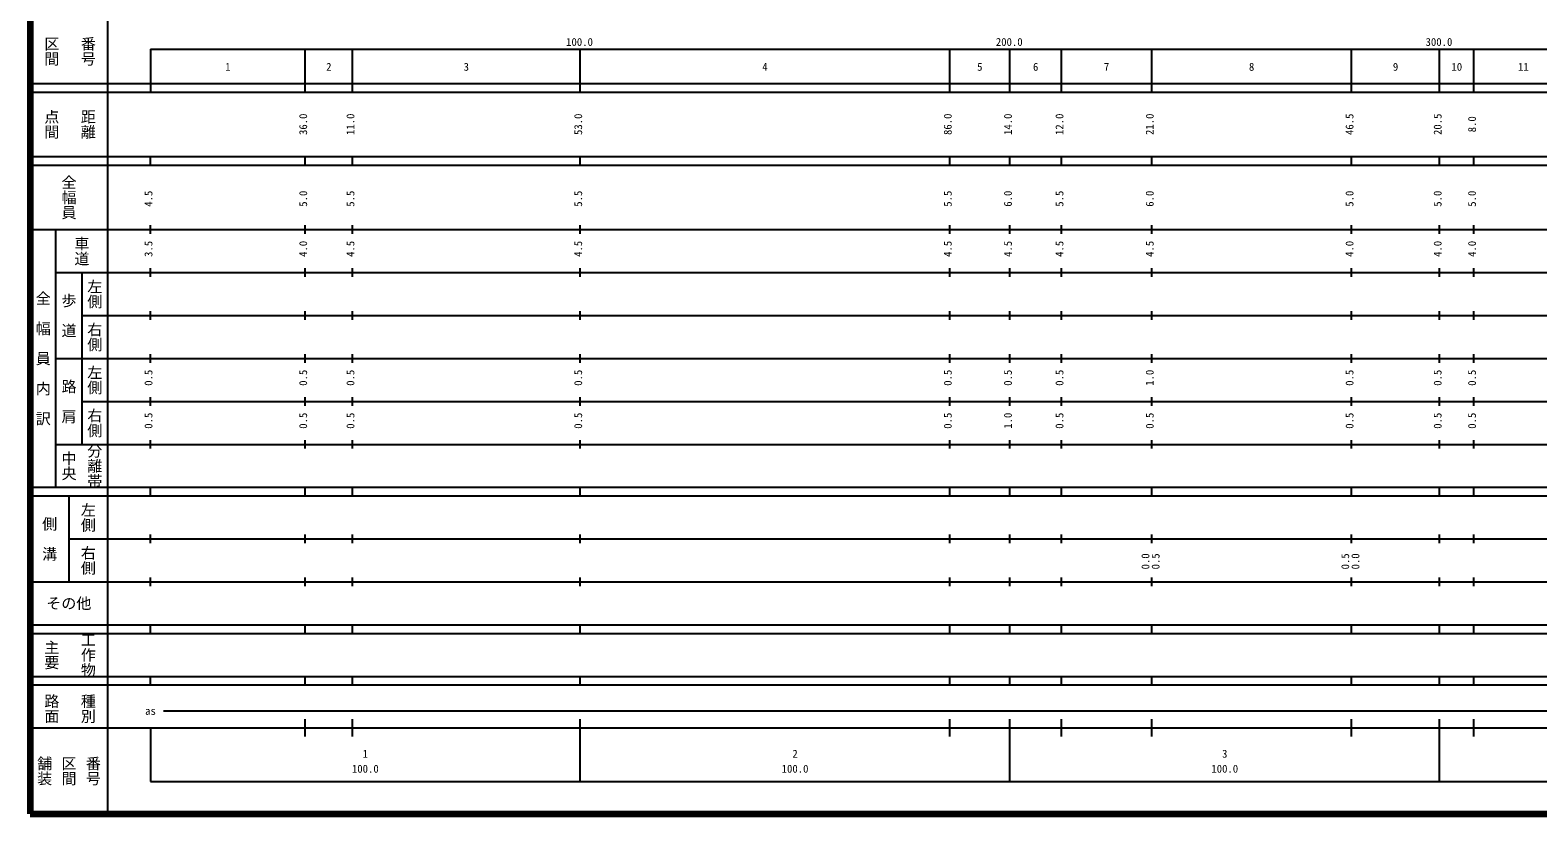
# Model space of a CAD drawing. Units: millimetres on the paper, enlarged 1000 times. Extents: x 40000 to 680000, y 20000 to 380000.
# Drawn here: x 40000 to 390859, y 20000 to 202409 of the extents above; entities that cross this region are included whole.
import ezdxf
from ezdxf.enums import TextEntityAlignment as Align

# ---------------------------------------------------------------- set-up
doc = ezdxf.new("R2010")
doc.units = ezdxf.units.MM
doc.header["$LTSCALE"] = 1000
doc.layers.add('M-TTL', color=2, linetype='Continuous', lineweight=140)
doc.layers.add('M-TTL-BAND', color=7, linetype='Continuous', lineweight=25)
doc.styles.add('@ＭＳ ゴシック', font='')
doc.styles.add('ＭＳ ゴシック', font='')
doc.styles.get('@ＭＳ ゴシック').set_extended_font_data('@MS Gothic')
doc.styles.get('ＭＳ ゴシック').set_extended_font_data('MS Gothic')

msp = doc.modelspace()

# ---------------------------------------------------------------- linework, layer by layer
at = {"layer": 'M-TTL'}
for p, q in [((40000, 380000), (40000, 20000)), ((40000, 20000), (680000, 20000))]:
    msp.add_line(p, q, dxfattribs=at)
at = {"layer": 'M-TTL-BAND'}
for p, q in [((58000, 370000), (58000, 20000)), ((68000, 198000), (579000, 198000)), ((68000, 198000), (68000, 188000)), ((104000, 188000), (104000, 198000)), ((115000, 188000), (115000, 198000)), ((168000, 188000), (168000, 198000)), ((254000, 188000), (254000, 198000)), ((268000, 188000), (268000, 198000)), ((280000, 188000), (280000, 198000)), ((301000, 188000), (301000, 198000)), ((347500, 188000), (347500, 198000)), ((368000, 188000), (368000, 198000)), ((376000, 188000), (376000, 198000)), ((40000, 190000), (579000, 190000)), ((40000, 188000), (579000, 188000)), ((40000, 173000), (579000, 173000)), ((68000, 171000), (68000, 173000)), ((104000, 171000), (104000, 173000)), ((115000, 171000), (115000, 173000)), ((168000, 171000), (168000, 173000)), ((254000, 171000), (254000, 173000)), ((268000, 171000), (268000, 173000)), ((280000, 171000), (280000, 173000)), ((301000, 171000), (301000, 173000)), ((347500, 171000), (347500, 173000)), ((368000, 171000), (368000, 173000)), ((376000, 171000), (376000, 173000)), ((40000, 171000), (579000, 171000)), ((40000, 156000), (579000, 156000)), ((46000, 96000), (46000, 156000)), ((68000, 155000), (68000, 157000)), ((104000, 155000), (104000, 157000)), ((115000, 155000), (115000, 157000)), ((168000, 155000), (168000, 157000)), ((254000, 155000), (254000, 157000)), ((268000, 155000), (268000, 157000)), ((280000, 155000), (280000, 157000)), ((301000, 155000), (301000, 157000)), ((347500, 155000), (347500, 157000)), ((368000, 155000), (368000, 157000)), ((376000, 155000), (376000, 157000)), ((46000, 146000), (579000, 146000)), ((52000, 146000), (52000, 106000)), ((68000, 145000), (68000, 147000)), ((104000, 145000), (104000, 147000)), ((115000, 145000), (115000, 147000)), ((168000, 145000), (168000, 147000)), ((254000, 145000), (254000, 147000)), ((268000, 145000), (268000, 147000)), ((280000, 145000), (280000, 147000)), ((301000, 145000), (301000, 147000)), ((347500, 145000), (347500, 147000)), ((368000, 145000), (368000, 147000)), ((376000, 145000), (376000, 147000)), ((68000, 135000), (68000, 137000)), ((104000, 135000), (104000, 137000)), ((115000, 135000), (115000, 137000)), ((168000, 135000), (168000, 137000)), ((254000, 135000), (254000, 137000)), ((268000, 135000), (268000, 137000)), ((280000, 135000), (280000, 137000)), ((301000, 135000), (301000, 137000)), ((347500, 135000), (347500, 137000)), ((368000, 135000), (368000, 137000)), ((376000, 135000), (376000, 137000)), ((52000, 136000), (579000, 136000)), ((68000, 125000), (68000, 127000)), ((104000, 125000), (104000, 127000)), ((115000, 125000), (115000, 127000)), ((168000, 125000), (168000, 127000)), ((254000, 125000), (254000, 127000)), ((268000, 125000), (268000, 127000)), ((280000, 125000), (280000, 127000)), ((301000, 125000), (301000, 127000)), ((347500, 125000), (347500, 127000)), ((368000, 125000), (368000, 127000)), ((376000, 125000), (376000, 127000)), ((46000, 126000), (579000, 126000)), ((52000, 116000), (579000, 116000)), ((68000, 115000), (68000, 117000)), ((104000, 115000), (104000, 117000)), ((115000, 115000), (115000, 117000)), ((168000, 115000), (168000, 117000)), ((254000, 115000), (254000, 117000)), ((268000, 115000), (268000, 117000)), ((280000, 115000), (280000, 117000)), ((301000, 115000), (301000, 117000)), ((347500, 115000), (347500, 117000)), ((368000, 115000), (368000, 117000)), ((376000, 115000), (376000, 117000)), ((46000, 106000), (579000, 106000)), ((68000, 105000), (68000, 107000)), ((104000, 105000), (104000, 107000)), ((115000, 105000), (115000, 107000)), ((168000, 105000), (168000, 107000)), ((254000, 105000), (254000, 107000)), ((268000, 105000), (268000, 107000)), ((280000, 105000), (280000, 107000)), ((301000, 105000), (301000, 107000)), ((347500, 105000), (347500, 107000)), ((368000, 105000), (368000, 107000)), ((376000, 105000), (376000, 107000)), ((40000, 96000), (579000, 96000)), ((68000, 94000), (68000, 96000)), ((104000, 94000), (104000, 96000)), ((115000, 94000), (115000, 96000)), ((168000, 94000), (168000, 96000)), ((254000, 94000), (254000, 96000)), ((268000, 94000), (268000, 96000)), ((280000, 94000), (280000, 96000)), ((301000, 94000), (301000, 96000)), ((347500, 94000), (347500, 96000)), ((368000, 94000), (368000, 96000)), ((376000, 94000), (376000, 96000)), ((40000, 94000), (579000, 94000)), ((49000, 94000), (49000, 74000)), ((68000, 83000), (68000, 85000)), ((104000, 83000), (104000, 85000)), ((115000, 83000), (115000, 85000)), ((168000, 83000), (168000, 85000)), ((254000, 83000), (254000, 85000)), ((268000, 83000), (268000, 85000)), ((280000, 83000), (280000, 85000)), ((301000, 83000), (301000, 85000)), ((347500, 83000), (347500, 85000)), ((368000, 83000), (368000, 85000)), ((376000, 83000), (376000, 85000)), ((49000, 84000), (579000, 84000)), ((40000, 74000), (579000, 74000)), ((68000, 73000), (68000, 75000)), ((104000, 73000), (104000, 75000)), ((115000, 73000), (115000, 75000)), ((168000, 73000), (168000, 75000)), ((254000, 73000), (254000, 75000)), ((268000, 73000), (268000, 75000)), ((280000, 73000), (280000, 75000)), ((301000, 73000), (301000, 75000)), ((347500, 73000), (347500, 75000)), ((368000, 73000), (368000, 75000)), ((376000, 73000), (376000, 75000)), ((40000, 64000), (579000, 64000)), ((68000, 62000), (68000, 64000)), ((104000, 62000), (104000, 64000)), ((115000, 62000), (115000, 64000)), ((168000, 62000), (168000, 64000)), ((254000, 62000), (254000, 64000)), ((268000, 62000), (268000, 64000)), ((280000, 62000), (280000, 64000)), ((301000, 62000), (301000, 64000)), ((347500, 62000), (347500, 64000)), ((368000, 62000), (368000, 64000)), ((376000, 62000), (376000, 64000)), ((40000, 62000), (579000, 62000)), ((40000, 52000), (579000, 52000)), ((40000, 50000), (579000, 50000)), ((68000, 50000), (68000, 52000)), ((104000, 50000), (104000, 52000)), ((115000, 50000), (115000, 52000)), ((168000, 50000), (168000, 52000)), ((254000, 50000), (254000, 52000)), ((268000, 50000), (268000, 52000)), ((280000, 50000), (280000, 52000)), ((301000, 50000), (301000, 52000)), ((347500, 50000), (347500, 52000)), ((368000, 50000), (368000, 52000)), ((376000, 50000), (376000, 52000)), ((71000, 44000), (565000, 44000)), ((40000, 40000), (579000, 40000)), ((68000, 40000), (68000, 27500)), ((104000, 38000), (104000, 42000)), ((115000, 38000), (115000, 42000)), ((168000, 27500), (168000, 42000)), ((254000, 38000), (254000, 42000)), ((268000, 27500), (268000, 42000)), ((280000, 38000), (280000, 42000)), ((301000, 38000), (301000, 42000)), ((347500, 38000), (347500, 42000)), ((368000, 27500), (368000, 42000)), ((376000, 38000), (376000, 42000)), ((68000, 27500), (579000, 27500))]:
    msp.add_line(p, q, dxfattribs=at)

# ---------------------------------------------------------------- texts
at = {"layer": 'M-TTL-BAND', "style": '@ＭＳ ゴシック'}
for s, p in [('区間', (45000, 197500)), ('番号', (53500, 197500)), ('点間', (45000, 180500)), ('距離', (53500, 180500)), ('全幅員', (49000, 163500)), ('車道', (52000, 151000)), ('左側', (55000, 141000)), ('全\u3000幅\u3000員\u3000内\u3000訳', (43000, 126000)), ('歩\u3000道', (49000, 136000)), ('右側', (55000, 131000)), ('左側', (55000, 121000)), ('路\u3000肩', (49000, 116000)), ('右側', (55000, 111000)), ('分離帯', (55000, 101000)), ('中央', (49000, 101000)), ('左側', (53500, 89000)), ('側\u3000溝', (44500, 84000)), ('右側', (53500, 79000)), ('主要', (45000, 57000)), ('工作物', (53500, 57000)), ('路面', (45000, 44500)), ('種別', (53500, 44500)), ('舗装', (43333, 30000)), ('区間', (49000, 30000)), ('番号', (54667, 30000))]:
    msp.add_text(s, height=2566, rotation=270, dxfattribs=at).set_placement(p, align=Align.MIDDLE_CENTER)
at = {"layer": 'M-TTL-BAND', "style": 'ＭＳ ゴシック'}
for s, p in [('100.0', (167844, 198195)), ('200.0', (267844, 198195)), ('300.0', (367844, 198195)), ('1', (86000, 192405)), ('2', (109500, 192405)), ('3', (141500, 192405)), ('4', (211000, 192405)), ('5', (261000, 192405)), ('6', (274000, 192405)), ('7', (290500, 192405)), ('8', (324250, 192405)), ('9', (357750, 192405)), ('10', (372000, 192405)), ('11', (387500, 192405)), ('as', (68000, 42500)), ('1', (118000, 32523)), ('2', (218000, 32523)), ('3', (318000, 32523)), ('100.0', (118000, 29033)), ('100.0', (218000, 29033)), ('100.0', (318000, 29033))]:
    msp.add_text(s, height=1833, dxfattribs=at).set_placement(p, align=Align.BOTTOM_CENTER)
for s, p in [('36.0', (105000, 180500)), ('11.0', (116000, 180500)), ('53.0', (169000, 180500)), ('86.0', (255000, 180500)), ('14.0', (269000, 180500)), ('12.0', (281000, 180500)), ('21.0', (302000, 180500)), ('46.5', (348500, 180500)), ('20.5', (369000, 180500)), ('8.0', (377000, 180500)), ('5.0', (105000, 163174)), ('6.0', (269000, 163174)), ('6.0', (302000, 163174)), ('5.0', (348500, 163174)), ('5.0', (369000, 163174)), ('5.0', (377000, 163174)), ('4.5', (69000, 163174)), ('5.5', (116000, 163174)), ('5.5', (169000, 163174)), ('5.5', (255000, 163174)), ('5.5', (281000, 163174)), ('3.5', (69000, 151500)), ('4.0', (105000, 151500)), ('4.5', (116000, 151500)), ('4.5', (169000, 151500)), ('4.5', (255000, 151500)), ('4.5', (269000, 151500)), ('4.5', (281000, 151500)), ('4.5', (302000, 151500)), ('4.0', (348500, 151500)), ('4.0', (369000, 151500)), ('4.0', (377000, 151500)), ('0.5', (69000, 121500)), ('0.5', (105000, 121500)), ('0.5', (116000, 121500)), ('0.5', (169000, 121500)), ('0.5', (255000, 121500)), ('0.5', (269000, 121500)), ('0.5', (281000, 121500)), ('1.0', (302000, 121500)), ('0.5', (348500, 121500)), ('0.5', (369000, 121500)), ('0.5', (377000, 121500)), ('0.5', (69000, 111500)), ('0.5', (105000, 111500)), ('0.5', (116000, 111500)), ('0.5', (169000, 111500)), ('0.5', (255000, 111500)), ('1.0', (269000, 111500)), ('0.5', (281000, 111500)), ('0.5', (302000, 111500)), ('0.5', (348500, 111500)), ('0.5', (369000, 111500)), ('0.5', (377000, 111500)), ('0.0', (301000, 78764)), ('0.5', (303370, 78764)), ('0.5', (347500, 78764)), ('0.0', (349870, 78764))]:
    msp.add_text(s, height=1833, rotation=90, dxfattribs=at).set_placement(p, align=Align.BOTTOM_CENTER)
msp.add_text('その他', height=2566, dxfattribs=at).set_placement((49000, 69000), align=Align.MIDDLE_CENTER)

doc.saveas('drawing.dxf')
